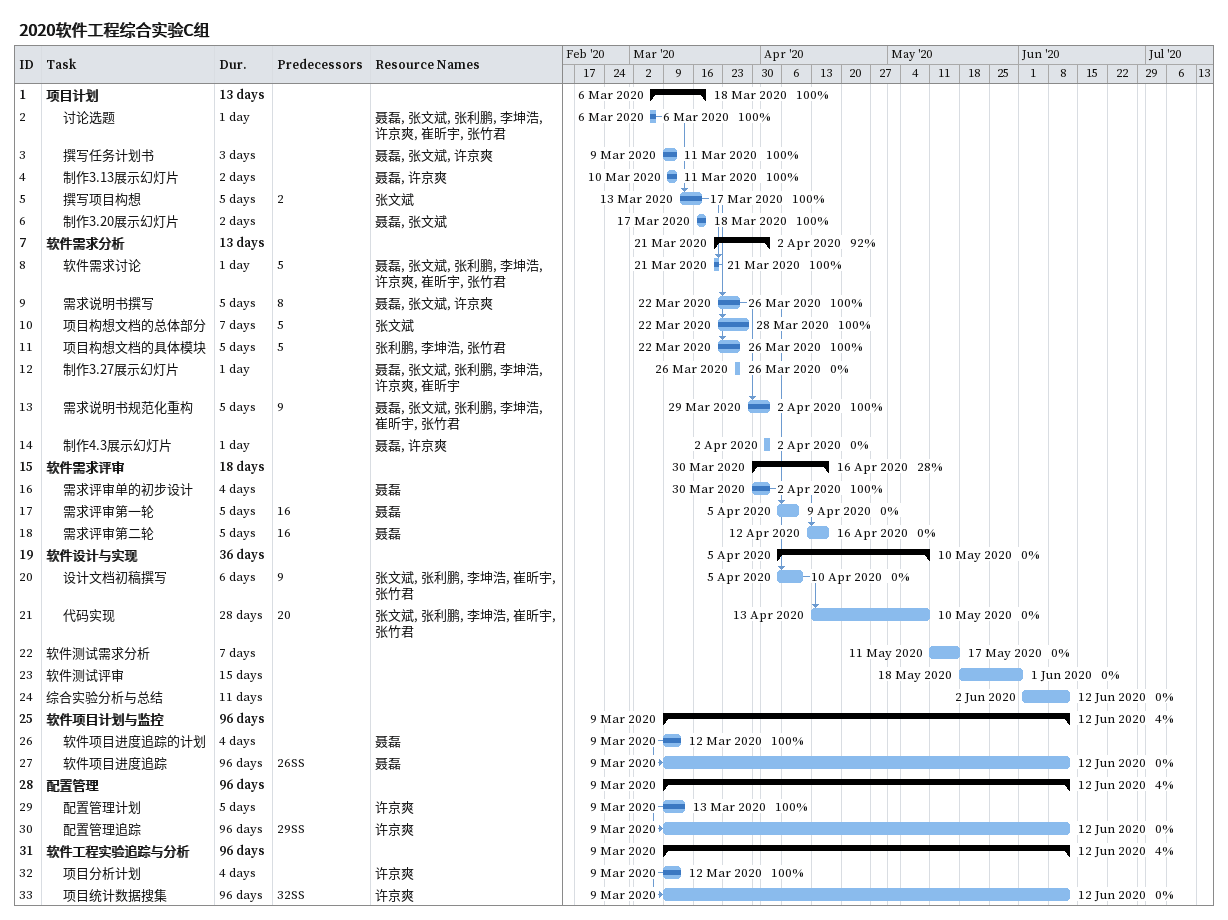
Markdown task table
2020软件工程综合实验C组

| ID | Level | Task | Duration | Start | Finish | Predecessors | Resources | % complete |
|---|---|---|---|---|---|---|---|---|
| 1 | 1 | **项目计划** | 13d | 2020-03-06 | 2020-03-18 |  |  | 100 |
| 2 | 2 | 讨论选题 | 1d | 2020-03-06 | 2020-03-06 |  | 聂磊, 张文斌, 张利鹏, 李坤浩, 许京爽, 崔昕宇, 张竹君 | 100 |
| 3 | 2 | 撰写任务计划书 | 3d | 2020-03-09 | 2020-03-11 |  | 聂磊, 张文斌, 许京爽 | 100 |
| 4 | 2 | 制作3.13展示幻灯片 | 2d | 2020-03-10 | 2020-03-11 |  | 聂磊, 许京爽 | 100 |
| 5 | 2 | 撰写项目构想 | 5d | 2020-03-13 | 2020-03-17 | 2 | 张文斌 | 100 |
| 6 | 2 | 制作3.20展示幻灯片 | 2d | 2020-03-17 | 2020-03-18 |  | 聂磊, 张文斌 | 100 |
| 7 | 1 | **软件需求分析** | 13d | 2020-03-21 | 2020-04-02 |  |  | 92 |
| 8 | 2 | 软件需求讨论 | 1d | 2020-03-21 | 2020-03-21 | 5 | 聂磊, 张文斌, 张利鹏, 李坤浩, 许京爽, 崔昕宇, 张竹君 | 100 |
| 9 | 2 | 需求说明书撰写 | 5d | 2020-03-22 | 2020-03-26 | 8 | 聂磊, 张文斌, 许京爽 | 100 |
| 10 | 2 | 项目构想文档的总体部分 | 7d | 2020-03-22 | 2020-03-28 | 5 | 张文斌 | 100 |
| 11 | 2 | 项目构想文档的具体模块 | 5d | 2020-03-22 | 2020-03-26 | 5 | 张利鹏, 李坤浩, 张竹君 | 100 |
| 12 | 2 | 制作3.27展示幻灯片 | 1d | 2020-03-26 | 2020-03-26 |  | 聂磊, 张文斌, 张利鹏, 李坤浩, 许京爽, 崔昕宇 | 0 |
| 13 | 2 | 需求说明书规范化重构 | 5d | 2020-03-29 | 2020-04-02 | 9 | 聂磊, 张文斌, 张利鹏, 李坤浩, 崔昕宇, 张竹君 | 100 |
| 14 | 2 | 制作4.3展示幻灯片 | 1d | 2020-04-02 | 2020-04-02 |  | 聂磊, 许京爽 | 0 |
| 15 | 1 | **软件需求评审** | 18d | 2020-03-30 | 2020-04-16 |  |  | 28 |
| 16 | 2 | 需求评审单的初步设计 | 4d | 2020-03-30 | 2020-04-02 |  | 聂磊 | 100 |
| 17 | 2 | 需求评审第一轮 | 5d | 2020-04-05 | 2020-04-09 | 16 | 聂磊 | 0 |
| 18 | 2 | 需求评审第二轮 | 5d | 2020-04-12 | 2020-04-16 | 16 | 聂磊 | 0 |
| 19 | 1 | **软件设计与实现** | 36d | 2020-04-05 | 2020-05-10 |  |  | 0 |
| 20 | 2 | 设计文档初稿撰写 | 6d | 2020-04-05 | 2020-04-10 | 9 | 张文斌, 张利鹏, 李坤浩, 崔昕宇, 张竹君 | 0 |
| 21 | 2 | 代码实现 | 28d | 2020-04-13 | 2020-05-10 | 20 | 张文斌, 张利鹏, 李坤浩, 崔昕宇, 张竹君 | 0 |
| 22 | 1 | 软件测试需求分析 | 7d | 2020-05-11 | 2020-05-17 |  |  | 0 |
| 23 | 1 | 软件测试评审 | 15d | 2020-05-18 | 2020-06-01 |  |  | 0 |
| 24 | 1 | 综合实验分析与总结 | 11d | 2020-06-02 | 2020-06-12 |  |  | 0 |
| 25 | 1 | **软件项目计划与监控** | 96d | 2020-03-09 | 2020-06-12 |  |  | 4 |
| 26 | 2 | 软件项目进度追踪的计划 | 4d | 2020-03-09 | 2020-03-12 |  | 聂磊 | 100 |
| 27 | 2 | 软件项目进度追踪 | 96d | 2020-03-09 | 2020-06-12 | 26SS | 聂磊 | 0 |
| 28 | 1 | **配置管理** | 96d | 2020-03-09 | 2020-06-12 |  |  | 4 |
| 29 | 2 | 配置管理计划 | 5d | 2020-03-09 | 2020-03-13 |  | 许京爽 | 100 |
| 30 | 2 | 配置管理追踪 | 96d | 2020-03-09 | 2020-06-12 | 29SS | 许京爽 | 0 |
| 31 | 1 | **软件工程实验追踪与分析** | 96d | 2020-03-09 | 2020-06-12 |  |  | 4 |
| 32 | 2 | 项目分析计划 | 4d | 2020-03-09 | 2020-03-12 |  | 许京爽 | 100 |
| 33 | 2 | 项目统计数据搜集 | 96d | 2020-03-09 | 2020-06-12 | 32SS | 许京爽 | 0 |
